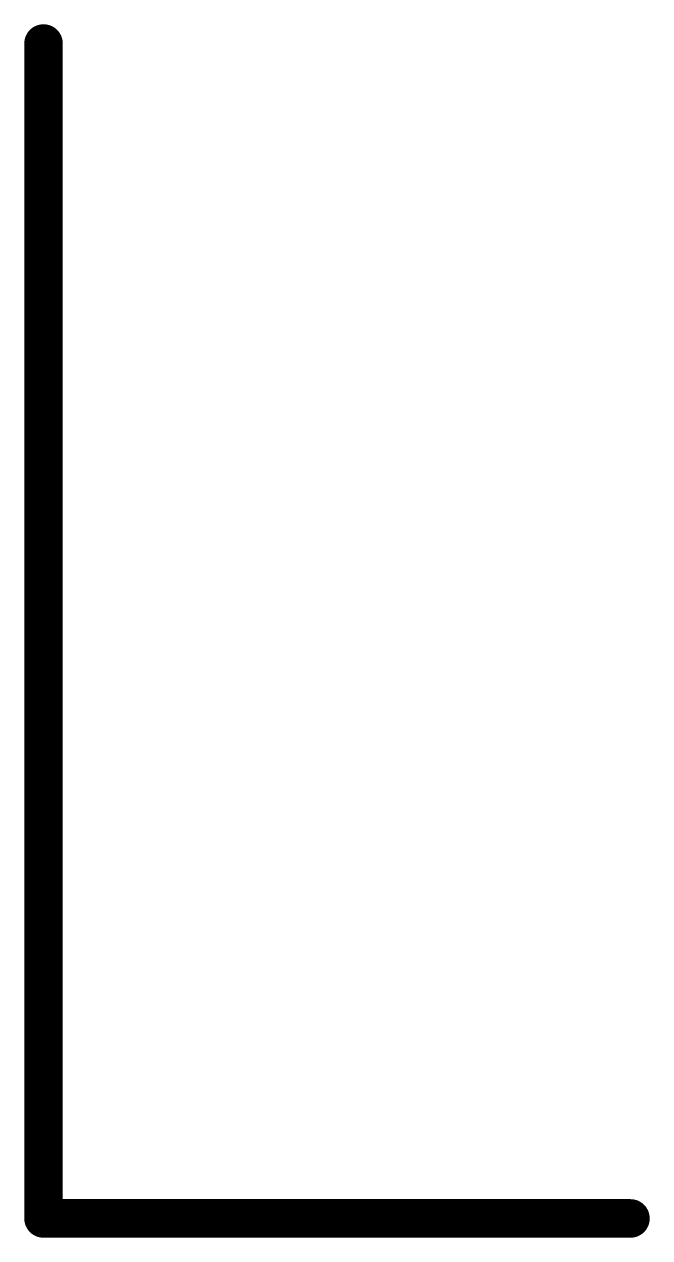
# Model space of a CAD drawing. Header units: millimetres. Extents: x -0.21 to 2.41, y -2.08 to 4.57.
# Drawn here: x -0.209 to -0.0467, y 4.259 to 4.5735 of the extents above.
import ezdxf

# ---------------------------------------------------------------- set-up
doc = ezdxf.new("R2010")
doc.units = ezdxf.units.MM
doc.header["$MEASUREMENT"] = 0
doc.layers.add('Mechanical1', color=6, linetype='Continuous')

msp = doc.modelspace()

# ---------------------------------------------------------------- linework, layer by layer
at = {"layer": 'Mechanical1'}
for points, const_width in [([(-0.2065, 4.56855, 1), (-0.2015, 4.56855, 1)], 0.005), ([(-0.2065, 4.264, 1), (-0.2015, 4.264, 1)], 0.005), ([(-0.2065, 4.264, 1), (-0.2015, 4.264, 1)], 0.005), ([(-0.2015, 4.264, 1), (-0.2065, 4.264, 1)], 0.005), ([(-0.05423, 4.264, 1), (-0.04923, 4.264, 1)], 0.005), ([(-0.20775, 4.264, 1), (-0.20525, 4.264, 1)], 0.0025), ([(-0.20275, 4.264, 1), (-0.20025, 4.264, 1)], 0.0025)]:
    msp.add_lwpolyline(points, format="xyb", close=True, dxfattribs=dict(at, const_width=const_width))
at = {"layer": 'Mechanical1', "const_width": 0.01}
for points in [[(-0.204, 4.264), (-0.204, 4.56855)], [(-0.204, 4.264), (-0.05173, 4.264)]]:
    msp.add_lwpolyline(points, dxfattribs=at)

doc.saveas('drawing.dxf')
